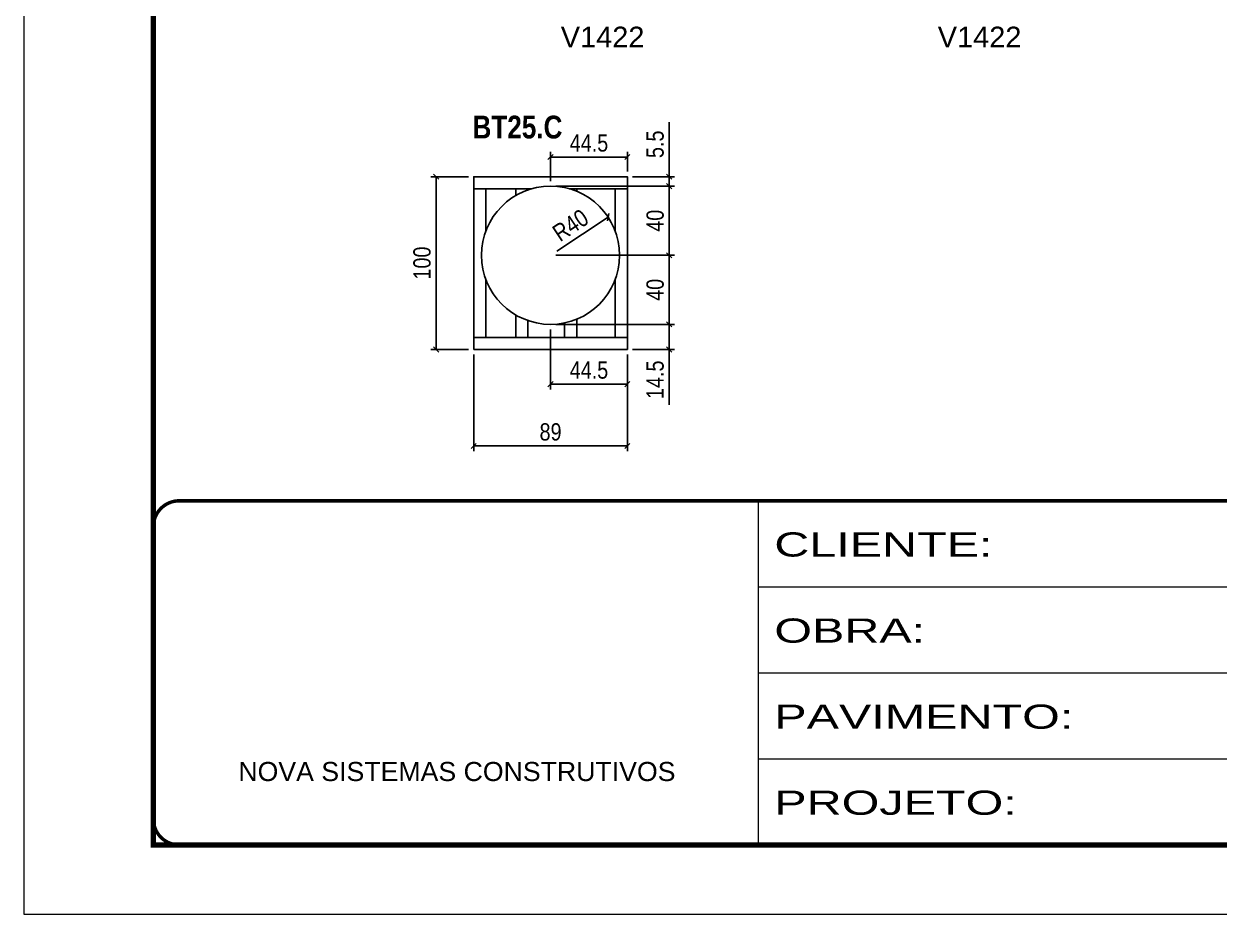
# Model space of a CAD drawing. Extents: x 3309 to 9563, y -2522 to 14608.
# Drawn here: x 4894 to 5587, y 2072 to 2587 of the extents above; entities that cross this region are included whole.
import ezdxf

# ---------------------------------------------------------------- set-up
doc = ezdxf.new("R2010")
doc.units = 0
doc.linetypes.add('CONTINUO', pattern=[0])
doc.linetypes.add('DASHED', pattern=[0.75, 0.5, -0.25])
for name, color, linetype in [('5', 5, 'Continuous'), ('COTA', 241, 'Continuous'), ('F-PILARES-M', 170, 'Continuous'), ('NOMENCLATURA', 7, 'Continuous'), ('Painéis', 200, 'Continuous'), ('SARR_2.2x7', 40, 'Continuous')]:
    doc.layers.add(name, color=color, linetype=linetype)
doc.layers.add('Folhas', color=255, linetype='Continuous', lineweight=9)
doc.layers.add('SARRAFO DE PRESSAO', color=251, linetype='DASHED', lineweight=9)
doc.styles.add('ARIAL', font='arial.ttf')
doc.styles.add('COTA TECNICA', font='techl___.ttf', dxfattribs={"height": 10})
doc.styles.get("Standard").update_dxf_attribs({"font": 'arial.ttf'})
doc.styles.add('TECNICA', font='techb___.ttf', dxfattribs={"height": 10})
doc.styles.add('Tecnologia', font='')
doc.styles.get('Tecnologia').set_extended_font_data('Forgotten Futurist')
doc.dimstyles.new('PAINEL', dxfattribs={"dimtxt": 10, "dimasz": 3, "dimexe": 3, "dimexo": 3, "dimgap": 3, "dimtad": 1, "dimdec": 1, "dimzin": 12, "dimdsep": 46, "dimtxsty": 'COTA TECNICA', "dimblk1": 'OBLIQUE', "dimblk2": 'OBLIQUE', "dimsah": 1, "dimcen": 0.9, "dimclrd": 4, "dimclre": 4, "dimclrt": 240, "dimadec": 1, "dimazin": 3, "dimtfac": 1, "dimtdec": 1, "dimtmove": 0, "dimatfit": 3, "dimfxl": 1, "dimtolj": 1, "dimtzin": 12, "dimarcsym": 0})

# ---------------------------------------------------------------- blocks, each defined once
blk = doc.blocks.new('9999999999')
at = {"color": 30, "linetype": 'CONTINUO'}
for p, q in [((98564.56, 34230.21), (98564.56, 34429.45)), ((98564.56, 34379.64), (99583.98, 34379.64)), ((98564.56, 34329.83), (99487.98, 34329.83)), ((98564.56, 34280.02), (99487.98, 34280.02))]:
    blk.add_line(p, q, dxfattribs=at)
at = {"color": 30, "linetype": 'CONTINUO', "const_width": 2}
blk.add_lwpolyline([(99583.98, 34230.21), (99583.98, 34414.45, 0.414214), (99568.98, 34429.45), (98228.98, 34429.45, 0.414214), (98213.98, 34414.45), (98213.98, 34245.21, 0.414214), (98228.98, 34230.21), (99583.98, 34230.21)], format="xyb", dxfattribs=at)
at = {"layer": 'Folhas'}
blk.add_lwpolyline([(98138.98, 34190.21), (99623.98, 34190.21), (99623.98, 35240.21), (98138.98, 35240.21)], close=True, dxfattribs=at)
at = {"layer": 'Folhas', "color": 30, "const_width": 3}
blk.add_lwpolyline([(98213.98, 34230.21), (99583.98, 34230.21), (99583.98, 35200.21), (98213.98, 35200.21)], close=True, dxfattribs=at)
at = {"color": 7, "linetype": 'Continuous', "ltscale": 5, "style": 'ARIAL'}
blk.add_text('NOVA SISTEMAS CONSTRUTIVOS', height=11.0592, dxfattribs=at).set_placement((98263.19, 34267.21))
at = {"layer": 'Folhas', "color": 7, "style": 'Tecnologia', "width": 1.5}
for s, p in [('CLIENTE:', (98573.65, 34397.17)), ('OBRA:', (98573.65, 34347.31)), ('PAVIMENTO:', (98573.65, 34297.5)), ('PROJETO:', (98573.65, 34247.69))]:
    blk.add_text(s, height=14, dxfattribs=at).set_placement(p)
blk = doc.blocks.new('_Oblique')
at = {"color": 0, "linetype": 'ByBlock', "lineweight": -2}
blk.add_line((-0.5, -0.5), (0.5, 0.5), dxfattribs=at)
blk = doc.blocks.new('*D3124')
at = {"layer": 'COTA', "color": 4, "lineweight": -2, "transparency": 16777216}
for p, q in [((5154.93, 2395.96), (5154.93, 2340.07)), ((5243.93, 2395.96), (5243.93, 2340.07)), ((5154.93, 2343.07), (5243.93, 2343.07))]:
    blk.add_line(p, q, dxfattribs=at)
at = {"layer": 'Defpoints', "color": 0, "transparency": 16777216}
for p in [(5154.93, 2398.96), (5243.93, 2398.96), (5243.93, 2343.07)]:
    blk.add_point(p, dxfattribs=at)
at = {"layer": 'COTA', "color": 4, "lineweight": -2, "transparency": 16777216, "xscale": 3, "yscale": 3, "zscale": 3, "rotation": 180}
blk.add_blockref('_Oblique', (5154.93, 2343.07), dxfattribs=at)
at = {"layer": 'COTA', "color": 4, "lineweight": -2, "transparency": 16777216, "xscale": 3, "yscale": 3, "zscale": 3}
blk.add_blockref('_Oblique', (5243.93, 2343.07), dxfattribs=at)
at = {"layer": 'COTA', "color": 240, "transparency": 16777216, "insert": (5199.43, 2351.17), "char_height": 10, "attachment_point": 5, "style": 'COTA TECNICA'}
blk.add_mtext('\\A1;89', dxfattribs=at)
blk = doc.blocks.new('*D3125')
at = {"layer": 'COTA', "color": 4, "lineweight": -2, "transparency": 16777216}
blk.add_line((5203.14, 2455.91), (5232.79, 2475.54), dxfattribs=at)
at = {"layer": 'Defpoints', "color": 0, "transparency": 16777216}
for p in [(5232.79, 2475.54), (5199.43, 2453.46)]:
    blk.add_point(p, dxfattribs=at)
at = {"layer": 'COTA', "color": 4, "lineweight": -2, "transparency": 16777216, "xscale": 3, "yscale": 3, "zscale": 3, "rotation": 33.50216542486571}
blk.add_blockref('_Oblique', (5232.79, 2475.54), dxfattribs=at)
at = {"layer": 'COTA', "color": 240, "transparency": 16777216, "insert": (5210.99, 2470.82), "char_height": 10, "attachment_point": 5, "rotation": 33.50217, "style": 'COTA TECNICA'}
blk.add_mtext('\\A1;R40', dxfattribs=at)
blk = doc.blocks.new('*D3126')
at = {"layer": 'COTA', "color": 4, "lineweight": -2, "transparency": 16777216}
for p, q in [((5151.93, 2498.96), (5130.12, 2498.96)), ((5133.12, 2398.96), (5133.12, 2498.96)), ((5151.93, 2398.96), (5130.12, 2398.96))]:
    blk.add_line(p, q, dxfattribs=at)
at = {"layer": 'Defpoints', "color": 0, "transparency": 16777216}
for p in [(5133.12, 2498.96), (5154.93, 2498.96), (5154.93, 2398.96)]:
    blk.add_point(p, dxfattribs=at)
at = {"layer": 'COTA', "color": 4, "lineweight": -2, "transparency": 16777216, "xscale": 3, "yscale": 3, "zscale": 3}
for p, rotation in [((5133.12, 2498.96), 90), ((5133.12, 2398.96), 270)]:
    blk.add_blockref('_Oblique', p, dxfattribs=dict(at, rotation=rotation))
at = {"layer": 'COTA', "color": 240, "transparency": 16777216, "insert": (5125.01, 2448.96), "char_height": 10, "attachment_point": 5, "rotation": 90, "style": 'COTA TECNICA'}
blk.add_mtext('\\A1;100', dxfattribs=at)
blk = doc.blocks.new('*D3127')
at = {"layer": 'COTA', "color": 4, "lineweight": -2, "transparency": 16777216}
for p, q in [((5202.43, 2413.46), (5271.15, 2413.46)), ((5268.15, 2413.46), (5268.15, 2398.96)), ((5246.93, 2398.96), (5271.15, 2398.96)), ((5268.15, 2398.96), (5268.15, 2366.86))]:
    blk.add_line(p, q, dxfattribs=at)
at = {"layer": 'Defpoints', "color": 0, "transparency": 16777216}
for p in [(5199.43, 2413.46), (5243.93, 2398.96), (5268.15, 2398.96)]:
    blk.add_point(p, dxfattribs=at)
at = {"layer": 'COTA', "color": 4, "lineweight": -2, "transparency": 16777216, "xscale": 3, "yscale": 3, "zscale": 3}
for p, rotation in [((5268.15, 2413.46), 90), ((5268.15, 2398.96), 270)]:
    blk.add_blockref('_Oblique', p, dxfattribs=dict(at, rotation=rotation))
at = {"layer": 'COTA', "color": 240, "transparency": 16777216, "insert": (5260.04, 2381.41), "char_height": 10, "attachment_point": 5, "rotation": 90, "style": 'COTA TECNICA'}
blk.add_mtext('\\A1;14.5', dxfattribs=at)
blk = doc.blocks.new('*D3128')
at = {"layer": 'COTA', "color": 4, "lineweight": -2, "transparency": 16777216}
for p, q in [((5202.43, 2453.46), (5271.15, 2453.46)), ((5268.15, 2413.46), (5268.15, 2453.46)), ((5202.43, 2413.46), (5271.15, 2413.46))]:
    blk.add_line(p, q, dxfattribs=at)
at = {"layer": 'Defpoints', "color": 0, "transparency": 16777216}
for p in [(5199.43, 2453.46), (5268.15, 2453.46), (5199.43, 2413.46)]:
    blk.add_point(p, dxfattribs=at)
at = {"layer": 'COTA', "color": 4, "lineweight": -2, "transparency": 16777216, "xscale": 3, "yscale": 3, "zscale": 3}
for p, rotation in [((5268.15, 2453.46), 90), ((5268.15, 2413.46), 270)]:
    blk.add_blockref('_Oblique', p, dxfattribs=dict(at, rotation=rotation))
at = {"layer": 'COTA', "color": 240, "transparency": 16777216, "insert": (5260.05, 2433.46), "char_height": 10, "attachment_point": 5, "rotation": 90, "style": 'COTA TECNICA'}
blk.add_mtext('\\A1;40', dxfattribs=at)
blk = doc.blocks.new('*D3129')
at = {"layer": 'COTA', "color": 4, "lineweight": -2, "transparency": 16777216}
for p, q in [((5202.43, 2493.46), (5271.15, 2493.46)), ((5268.15, 2453.46), (5268.15, 2493.46)), ((5202.43, 2453.46), (5271.15, 2453.46))]:
    blk.add_line(p, q, dxfattribs=at)
at = {"layer": 'Defpoints', "color": 0, "transparency": 16777216}
for p in [(5199.43, 2493.46), (5268.15, 2493.46), (5199.43, 2453.46)]:
    blk.add_point(p, dxfattribs=at)
at = {"layer": 'COTA', "color": 4, "lineweight": -2, "transparency": 16777216, "xscale": 3, "yscale": 3, "zscale": 3}
for p, rotation in [((5268.15, 2493.46), 90), ((5268.15, 2453.46), 270)]:
    blk.add_blockref('_Oblique', p, dxfattribs=dict(at, rotation=rotation))
at = {"layer": 'COTA', "color": 240, "transparency": 16777216, "insert": (5260.05, 2473.46), "char_height": 10, "attachment_point": 5, "rotation": 90, "style": 'COTA TECNICA'}
blk.add_mtext('\\A1;40', dxfattribs=at)
blk = doc.blocks.new('*D3130')
at = {"layer": 'COTA', "color": 4, "lineweight": -2, "transparency": 16777216}
for p, q in [((5268.15, 2498.96), (5268.15, 2530.47)), ((5202.43, 2493.43), (5271.15, 2493.43)), ((5246.93, 2498.96), (5271.15, 2498.96)), ((5268.15, 2493.43), (5268.15, 2498.96)), ((5268.15, 2493.43), (5268.15, 2490.43))]:
    blk.add_line(p, q, dxfattribs=at)
at = {"layer": 'Defpoints', "color": 0, "transparency": 16777216}
for p in [(5199.43, 2493.43), (5243.93, 2498.96), (5268.15, 2498.96)]:
    blk.add_point(p, dxfattribs=at)
at = {"layer": 'COTA', "color": 4, "lineweight": -2, "transparency": 16777216, "xscale": 3, "yscale": 3, "zscale": 3}
for p, rotation in [((5268.15, 2498.96), 270), ((5268.15, 2493.43), 90)]:
    blk.add_blockref('_Oblique', p, dxfattribs=dict(at, rotation=rotation))
at = {"layer": 'COTA', "color": 240, "transparency": 16777216, "insert": (5260.04, 2517.72), "char_height": 10, "attachment_point": 5, "rotation": 90, "style": 'COTA TECNICA'}
blk.add_mtext('\\A1;5.5', dxfattribs=at)
blk = doc.blocks.new('*D3131')
at = {"layer": 'COTA', "color": 4, "lineweight": -2, "transparency": 16777216}
for p, q in [((5199.43, 2496.46), (5199.43, 2513.32)), ((5243.93, 2501.96), (5243.93, 2513.32)), ((5199.43, 2510.32), (5243.93, 2510.32))]:
    blk.add_line(p, q, dxfattribs=at)
at = {"layer": 'Defpoints', "color": 0, "transparency": 16777216}
for p in [(5243.93, 2510.32), (5199.43, 2493.46), (5243.93, 2498.96)]:
    blk.add_point(p, dxfattribs=at)
at = {"layer": 'COTA', "color": 4, "lineweight": -2, "transparency": 16777216, "xscale": 3, "yscale": 3, "zscale": 3, "rotation": 180}
blk.add_blockref('_Oblique', (5199.43, 2510.32), dxfattribs=at)
at = {"layer": 'COTA', "color": 4, "lineweight": -2, "transparency": 16777216, "xscale": 3, "yscale": 3, "zscale": 3}
blk.add_blockref('_Oblique', (5243.93, 2510.32), dxfattribs=at)
at = {"layer": 'COTA', "color": 240, "transparency": 16777216, "insert": (5221.68, 2518.43), "char_height": 10, "attachment_point": 5, "style": 'COTA TECNICA'}
blk.add_mtext('\\A1;44.5', dxfattribs=at)
blk = doc.blocks.new('*D3132')
at = {"layer": 'COTA', "color": 4, "lineweight": -2, "transparency": 16777216}
for p, q in [((5199.43, 2410.46), (5199.43, 2375.86)), ((5243.93, 2395.96), (5243.93, 2375.86)), ((5199.43, 2378.86), (5243.93, 2378.86))]:
    blk.add_line(p, q, dxfattribs=at)
at = {"layer": 'Defpoints', "color": 0, "transparency": 16777216}
for p in [(5199.43, 2413.46), (5243.93, 2398.96), (5243.93, 2378.86)]:
    blk.add_point(p, dxfattribs=at)
at = {"layer": 'COTA', "color": 4, "lineweight": -2, "transparency": 16777216, "xscale": 3, "yscale": 3, "zscale": 3, "rotation": 180}
blk.add_blockref('_Oblique', (5199.43, 2378.86), dxfattribs=at)
at = {"layer": 'COTA', "color": 4, "lineweight": -2, "transparency": 16777216, "xscale": 3, "yscale": 3, "zscale": 3}
blk.add_blockref('_Oblique', (5243.93, 2378.86), dxfattribs=at)
at = {"layer": 'COTA', "color": 240, "transparency": 16777216, "insert": (5221.68, 2386.97), "char_height": 10, "attachment_point": 5, "style": 'COTA TECNICA'}
blk.add_mtext('\\A1;44.5', dxfattribs=at)

msp = doc.modelspace()

# ---------------------------------------------------------------- linework, layer by layer
at = {"layer": 'F-PILARES-M', "linetype": 'Continuous'}
msp.add_circle((5199.43, 2453.46), 40, dxfattribs=at)
at = {"layer": 'Painéis', "linetype": 'ByBlock'}
msp.add_lwpolyline([(5154.93, 2398.96), (5243.93, 2398.96), (5243.93, 2498.96), (5154.93, 2498.96)], close=True, dxfattribs=at)
at = {"layer": 'SARR_2.2x7', "linetype": 'Continuous'}
for p, q in [((5154.93, 2491.96), (5188.58, 2491.96)), ((5161.93, 2491.96), (5161.93, 2467.38)), ((5179.3, 2491.96), (5179.3, 2488.02)), ((5186.3, 2491.96), (5186.3, 2491.24)), ((5210.28, 2491.96), (5243.93, 2491.96)), ((5214.57, 2491.96), (5214.57, 2490.48)), ((5236.93, 2491.96), (5236.93, 2467.38)), ((5161.93, 2439.54), (5161.93, 2405.96)), ((5236.93, 2439.54), (5236.93, 2405.96)), ((5179.3, 2418.9), (5179.3, 2405.96)), ((5214.57, 2416.43), (5214.57, 2405.96)), ((5186.3, 2415.68), (5186.3, 2405.96)), ((5207.57, 2414.29), (5207.57, 2405.96)), ((5154.93, 2405.96), (5243.93, 2405.96))]:
    msp.add_line(p, q, dxfattribs=at)

# ---------------------------------------------------------------- block references
at = {"layer": 'SARRAFO DE PRESSAO', "color": 6, "linetype": 'ByBlock'}
msp.add_blockref('9999999999', (-93244.61, -32118.1), dxfattribs=at)

# ---------------------------------------------------------------- texts
at = {"layer": '5', "linetype": 'Continuous'}
for rotation, p in [(0.00004, (5205.34, 2573.8)), (359.99996, (5423.71, 2573.8))]:
    msp.add_text('V1422', height=12, rotation=rotation, dxfattribs=at).set_placement(p)
at = {"layer": 'NOMENCLATURA', "style": 'TECNICA'}
msp.add_text('BT25.C', height=13.2, dxfattribs=at).set_placement((5154.22, 2521.09))

# ---------------------------------------------------------------- dimensions: what is measured, and where the dimension line sits
at = {"layer": 'COTA'}
for base, p1, p2, picture, middle in [((5268.15, 2498.96), (5199.43, 2493.43), (5243.93, 2498.96), '*D3130', (5260.04, 2517.72)), ((5133.12, 2498.96), (5154.93, 2398.96), (5154.93, 2498.96), '*D3126', (5125.01, 2448.96)), ((5268.15, 2453.46), (5199.43, 2413.46), (5199.43, 2453.46), '*D3128', (5260.05, 2433.46)), ((5268.15, 2398.96), (5199.43, 2413.46), (5243.93, 2398.96), '*D3127', (5260.04, 2381.41))]:
    dim = msp.add_linear_dim(base=base, p1=p1, p2=p2, angle=90, dimstyle='PAINEL', dxfattribs=at)
    dim.commit()
    dim.dimension.update_dxf_attribs({"geometry": picture, "text_midpoint": middle})
for base, p1, p2, picture, middle in [((5243.93, 2510.32), (5199.43, 2493.46), (5243.93, 2498.96), '*D3131', (5221.68, 2518.43)), ((5243.93, 2378.86), (5199.43, 2413.46), (5243.93, 2398.96), '*D3132', (5221.68, 2386.97)), ((5243.93, 2343.07), (5154.93, 2398.96), (5243.93, 2398.96), '*D3124', (5199.43, 2351.17))]:
    dim = msp.add_linear_dim(base=base, p1=p1, p2=p2, dimstyle='PAINEL', dxfattribs=at)
    dim.commit()
    dim.dimension.update_dxf_attribs({"geometry": picture, "text_midpoint": middle})
dim = msp.add_linear_dim(base=(5268.15, 2493.46), p1=(5199.43, 2453.46), p2=(5199.43, 2493.46), angle=90, dimstyle='PAINEL', override={"dimtmove": 1}, dxfattribs=at)
dim.commit()
dim.dimension.update_dxf_attribs({"geometry": '*D3129', "text_midpoint": (5260.05, 2473.46)})
dim = msp.add_radius_dim(center=(5199.43, 2453.46), mpoint=(5232.79, 2475.54), dimstyle='PAINEL', dxfattribs=at)
dim.commit()
dim.dimension.update_dxf_attribs({"geometry": '*D3125', "text_midpoint": (5215.46, 2464.07), "dimtype": 164})

doc.saveas('drawing.dxf')
